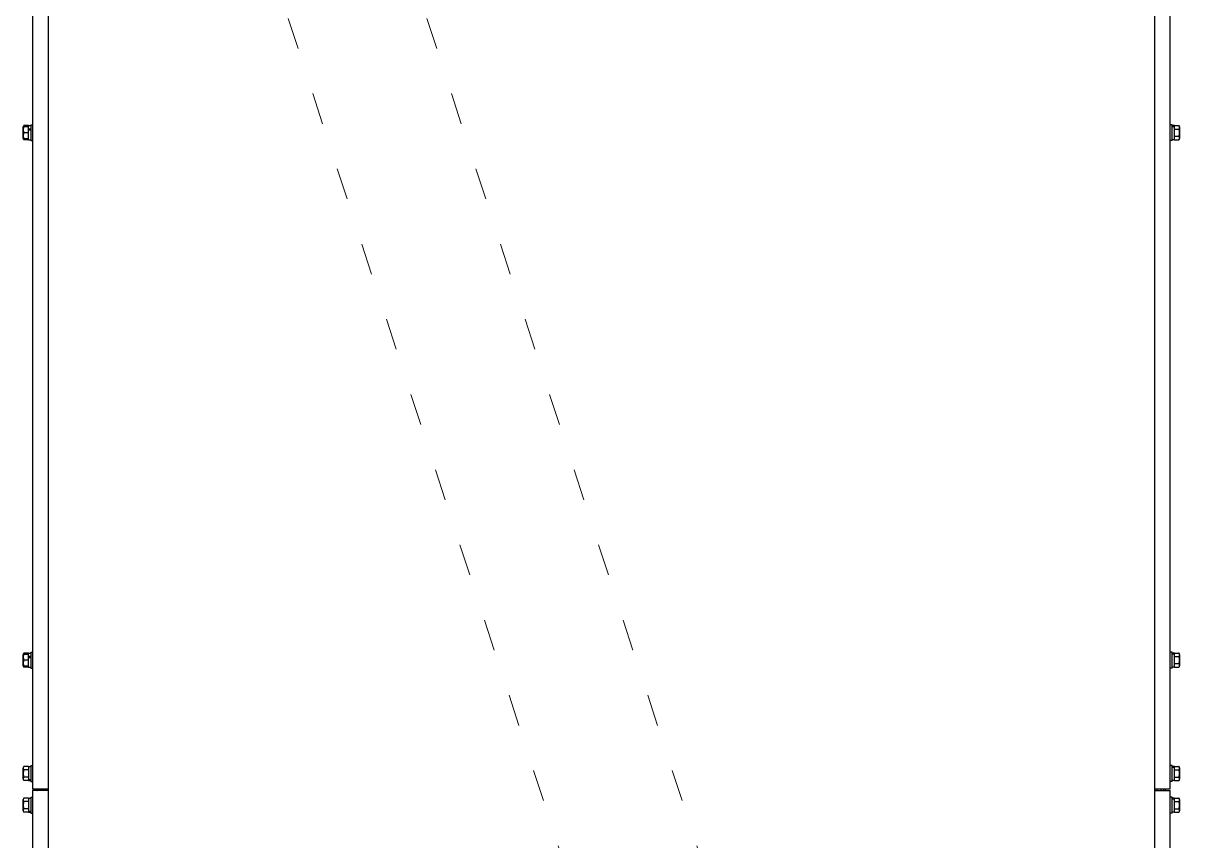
# Model space of a CAD drawing. Extents: x 61367 to 140945, y -1257 to 25588.
# Drawn here: x 91453 to 92334, y 19368 to 19988 of the extents above; entities that cross this region are included whole.
import ezdxf

# ---------------------------------------------------------------- set-up
doc = ezdxf.new("R2010")
doc.units = 0
doc.header["$MEASUREMENT"] = 0
doc.linetypes.add('ACAD_ISO03W100', pattern=[30, 12, -18])
doc.layers.get('0').update_dxf_attribs({"linetype": 'CONTINUOUS'})
for name, color, linetype in [('2401-00300-M6-16HWMC_0', 7, 'CONTINUOUS'), ('4212-62832_1_0', 7, 'CONTINUOUS'), ('4212-73754_1_0', 7, 'CONTINUOUS'), ('4212-73755_1_0', 7, 'CONTINUOUS'), ('4212-KH004_041_0', 7, 'CONTINUOUS'), ('4212-KH010_041_0', 7, 'CONTINUOUS')]:
    doc.layers.add(name, color=color, linetype=linetype)
doc.layers.add('THICK', color=7, linetype='CONTINUOUS', lineweight=0)

# ---------------------------------------------------------------- blocks, each defined once
blk = doc.blocks.new('ETRYRTERRTERWDDASW')
at = {"layer": 'THICK', "color": 1, "linetype": 'ACAD_ISO03W100', "ltscale": 2}
for p, q in [((214128.38, 51356.57), (213334.9, 48924.57)), ((214233.57, 51356.57), (213440.09, 48924.57))]:
    blk.add_line(p, q, dxfattribs=at)
blk = doc.blocks.new('RYHTHYT')
at = {"layer": '2401-00300-M6-16HWMC_0', "color": 7, "linetype": 'Continuous'}
for p, q in [((-33466.09, -68042.52), (-33466.09, -68033.81)), ((-33466.05, -68033.53), (-33462.09, -68033.53)), ((-33462.09, -68032.81), (-33465.57, -68032.81)), ((-33462.09, -68038.16), (-33465.57, -68038.16)), ((-33462.09, -68043.54), (-33462.09, -68032.79)), ((-33462.09, -68032.79), (-33460.44, -68032.79)), ((-33462.09, -68035.15), (-33460.44, -68035.15)), ((-33462.09, -68036.07), (-33460.44, -68036.07)), ((-33460.44, -68032.16), (-33460.44, -68044.16)), ((-33460.44, -68032.16), (-33458.99, -68032.16)), ((-32594.54, -68032.16), (-32595.99, -68032.16)), ((-32594.54, -68044.16), (-32594.54, -68032.16)), ((-32592.89, -68032.79), (-32594.54, -68032.79)), ((-32592.89, -68033.22), (-32594.54, -68033.22)), ((-32592.89, -68033.71), (-32594.54, -68033.71)), ((-32592.89, -68043.54), (-32592.89, -68032.79)), ((-32592.89, -68032.81), (-32589.41, -68032.81)), ((-32592.89, -68035.49), (-32589.41, -68035.49)), ((-32588.89, -68033.81), (-32588.89, -68042.52)), ((-33462.09, -68042.8), (-33466.05, -68042.8)), ((-33462.09, -68043.52), (-33465.57, -68043.52)), ((-33462.09, -68043.54), (-33460.44, -68043.54)), ((-33460.44, -68044.16), (-33458.99, -68044.16)), ((-32594.54, -68044.16), (-32595.99, -68044.16)), ((-32592.89, -68043.54), (-32594.54, -68043.54)), ((-32592.89, -68040.84), (-32589.41, -68040.84)), ((-32592.89, -68043.52), (-32589.41, -68043.52)), ((-33466.09, -68442.52), (-33466.09, -68433.81)), ((-33466.05, -68433.53), (-33462.09, -68433.53)), ((-33462.09, -68432.81), (-33465.57, -68432.81)), ((-33462.09, -68443.54), (-33462.09, -68432.79)), ((-33462.09, -68432.79), (-33460.44, -68432.79)), ((-33460.44, -68432.16), (-33460.44, -68444.16)), ((-33460.44, -68432.16), (-33458.99, -68432.16)), ((-32594.54, -68432.16), (-32595.99, -68432.16)), ((-32594.54, -68444.16), (-32594.54, -68432.16)), ((-32592.89, -68432.79), (-32594.54, -68432.79)), ((-32592.89, -68433.22), (-32594.54, -68433.22)), ((-32592.89, -68433.71), (-32594.54, -68433.71)), ((-32592.89, -68443.54), (-32592.89, -68432.79)), ((-32592.89, -68432.81), (-32589.41, -68432.81)), ((-32588.89, -68433.81), (-32588.89, -68442.52)), ((-33462.09, -68442.8), (-33466.05, -68442.8)), ((-33462.09, -68438.16), (-33465.57, -68438.16)), ((-33462.09, -68443.52), (-33465.57, -68443.52)), ((-33462.09, -68435.15), (-33460.44, -68435.15)), ((-33462.09, -68436.07), (-33460.44, -68436.07)), ((-33462.09, -68443.54), (-33460.44, -68443.54)), ((-32592.89, -68443.54), (-32594.54, -68443.54)), ((-32592.89, -68435.49), (-32589.41, -68435.49)), ((-32592.89, -68440.84), (-32589.41, -68440.84)), ((-32592.89, -68443.52), (-32589.41, -68443.52)), ((-33460.44, -68444.16), (-33458.99, -68444.16)), ((-32594.54, -68444.16), (-32595.99, -68444.16)), ((-33466.09, -68528.52), (-33466.09, -68519.81)), ((-33462.09, -68518.81), (-33465.57, -68518.81)), ((-33462.09, -68521.49), (-33465.57, -68521.49)), ((-33462.09, -68518.79), (-33462.09, -68529.54)), ((-33462.09, -68518.79), (-33460.44, -68518.79)), ((-33460.44, -68518.16), (-33460.44, -68530.16)), ((-33460.44, -68518.16), (-33458.99, -68518.16)), ((-32594.54, -68518.16), (-32595.99, -68518.16)), ((-32594.54, -68530.16), (-32594.54, -68518.16)), ((-32592.89, -68518.79), (-32594.54, -68518.79)), ((-32592.89, -68519.22), (-32594.54, -68519.22)), ((-32592.89, -68519.71), (-32594.54, -68519.71)), ((-32592.89, -68529.54), (-32592.89, -68518.79)), ((-32592.89, -68518.81), (-32589.41, -68518.81)), ((-32592.89, -68521.49), (-32589.41, -68521.49)), ((-32588.89, -68519.81), (-32588.89, -68528.52)), ((-33462.09, -68526.84), (-33465.57, -68526.84)), ((-33462.09, -68529.52), (-33465.57, -68529.52)), ((-33462.09, -68528.61), (-33460.44, -68528.61)), ((-33462.09, -68529.11), (-33460.44, -68529.11)), ((-33462.09, -68529.54), (-33460.44, -68529.54)), ((-33460.44, -68530.16), (-33458.99, -68530.16)), ((-32594.54, -68530.16), (-32595.99, -68530.16)), ((-32592.89, -68529.54), (-32594.54, -68529.54)), ((-32592.89, -68526.84), (-32589.41, -68526.84)), ((-32592.89, -68529.52), (-32589.41, -68529.52)), ((-33466.09, -68552.52), (-33466.09, -68543.81)), ((-33462.09, -68542.81), (-33465.57, -68542.81)), ((-33462.09, -68545.49), (-33465.57, -68545.49)), ((-33462.09, -68542.79), (-33462.09, -68553.54)), ((-33462.09, -68542.79), (-33460.44, -68542.79)), ((-33460.44, -68542.16), (-33460.44, -68554.16)), ((-33460.44, -68542.16), (-33458.99, -68542.16)), ((-32594.54, -68542.16), (-32595.99, -68542.16)), ((-32594.54, -68554.16), (-32594.54, -68542.16)), ((-32592.89, -68542.79), (-32594.54, -68542.79)), ((-32592.89, -68543.22), (-32594.54, -68543.22)), ((-32592.89, -68543.71), (-32594.54, -68543.71)), ((-32592.89, -68553.54), (-32592.89, -68542.79)), ((-32592.89, -68542.81), (-32589.41, -68542.81)), ((-32592.89, -68545.49), (-32589.41, -68545.49)), ((-32588.89, -68543.81), (-32588.89, -68552.52)), ((-33462.09, -68550.84), (-33465.57, -68550.84)), ((-33462.09, -68553.52), (-33465.57, -68553.52)), ((-33462.09, -68552.61), (-33460.44, -68552.61)), ((-33462.09, -68553.11), (-33460.44, -68553.11)), ((-33462.09, -68553.54), (-33460.44, -68553.54)), ((-33460.44, -68554.16), (-33458.99, -68554.16)), ((-32594.54, -68554.16), (-32595.99, -68554.16)), ((-32592.89, -68553.54), (-32594.54, -68553.54)), ((-32592.89, -68550.84), (-32589.41, -68550.84)), ((-32592.89, -68553.52), (-32589.41, -68553.52))]:
    blk.add_line(p, q, dxfattribs=at)
for centre, start, end in [((-33464.87, -68033.81), 166.60803, 180), ((-33464.87, -68033.81), 124.94801, 166.60653), ((-32590.11, -68033.81), 0, 55.05199), ((-33464.87, -68042.52), 180, 193.39197), ((-33464.87, -68042.52), 193.39361, 235.05199), ((-32590.11, -68042.52), 304.94801, 0), ((-33464.87, -68433.81), 166.60803, 180), ((-33464.87, -68433.81), 124.94801, 166.60653), ((-32590.11, -68433.81), 0, 55.05199), ((-33464.87, -68442.52), 180, 193.39197), ((-33464.87, -68442.52), 193.39361, 235.05199), ((-32590.11, -68442.52), 304.94801, 0), ((-33464.87, -68519.81), 124.94801, 180), ((-32590.11, -68519.81), 0, 55.05199), ((-33464.87, -68528.52), 180, 235.05199), ((-32590.11, -68528.52), 304.94801, 0), ((-33464.87, -68543.81), 124.94801, 180), ((-32590.11, -68543.81), 0, 55.05199), ((-33464.87, -68552.52), 180, 235.05199), ((-32590.11, -68552.52), 304.94801, 0)]:
    blk.add_arc(centre, 1.22, start, end, dxfattribs=at)
for points, knots in [([(-33465.57, -68033.53), (-33465.82, -68033.84), (-33466.04, -68034.66), (-33466.06, -68035.85), (-33466.04, -68037.03), (-33465.82, -68037.86), (-33465.57, -68038.16)], [0, 0, 0, 0, 0.250791, 0.499999, 0.749207, 1, 1, 1, 1]), ([(-33465.57, -68038.16), (-33465.82, -68038.47), (-33466.04, -68039.3), (-33466.06, -68040.48), (-33466.04, -68041.67), (-33465.82, -68042.49), (-33465.57, -68042.8)], [0, 0, 0, 0, 0.250792, 0.5, 0.749207, 1, 1, 1, 1]), ([(-33465.57, -68032.81), (-33465.69, -68032.9), (-33465.89, -68033.12), (-33465.98, -68033.4), (-33466, -68033.52)], [0, 0, 0, 0, 0.538812, 1, 1, 1, 1]), ([(-32589.41, -68035.49), (-32589.29, -68035.41), (-32589.11, -68035.21), (-32588.94, -68034.73), (-32588.91, -68034.15), (-32588.94, -68033.56), (-32589.11, -68033.09), (-32589.29, -68032.89), (-32589.41, -68032.81)], [0, 0, 0, 0, 0.143491, 0.266268, 0.499999, 0.733731, 0.856509, 1, 1, 1, 1]), ([(-32589.41, -68040.84), (-32589.14, -68040.47), (-32588.94, -68039.53), (-32588.91, -68038.16), (-32588.94, -68036.8), (-32589.14, -68035.86), (-32589.41, -68035.49)], [0, 0, 0, 0, 0.248888, 0.499999, 0.75111, 1, 1, 1, 1]), ([(-33466, -68042.8), (-33465.98, -68042.93), (-33465.89, -68043.21), (-33465.69, -68043.43), (-33465.57, -68043.52)], [0, 0, 0, 0, 0.461192, 1, 1, 1, 1]), ([(-32589.41, -68043.52), (-32589.29, -68043.44), (-32589.11, -68043.24), (-32588.94, -68042.77), (-32588.91, -68042.18), (-32588.94, -68041.59), (-32589.11, -68041.12), (-32589.29, -68040.92), (-32589.41, -68040.84)], [0, 0, 0, 0, 0.14349, 0.266269, 0.5, 0.733731, 0.856508, 1, 1, 1, 1]), ([(-33465.57, -68433.53), (-33465.82, -68433.84), (-33466.04, -68434.66), (-33466.06, -68435.85), (-33466.04, -68437.03), (-33465.82, -68437.86), (-33465.57, -68438.16)], [0, 0, 0, 0, 0.250791, 0.499999, 0.749207, 1, 1, 1, 1]), ([(-33465.57, -68432.81), (-33465.69, -68432.9), (-33465.89, -68433.12), (-33465.98, -68433.4), (-33466, -68433.52)], [0, 0, 0, 0, 0.538812, 1, 1, 1, 1]), ([(-32589.41, -68435.49), (-32589.29, -68435.41), (-32589.11, -68435.21), (-32588.94, -68434.73), (-32588.91, -68434.15), (-32588.94, -68433.56), (-32589.11, -68433.09), (-32589.29, -68432.89), (-32589.41, -68432.81)], [0, 0, 0, 0, 0.143491, 0.266268, 0.499999, 0.733731, 0.856509, 1, 1, 1, 1]), ([(-33465.57, -68438.16), (-33465.82, -68438.47), (-33466.04, -68439.3), (-33466.06, -68440.48), (-33466.04, -68441.67), (-33465.82, -68442.49), (-33465.57, -68442.8)], [0, 0, 0, 0, 0.250792, 0.5, 0.749207, 1, 1, 1, 1]), ([(-33466, -68442.8), (-33465.98, -68442.93), (-33465.89, -68443.21), (-33465.69, -68443.43), (-33465.57, -68443.52)], [0, 0, 0, 0, 0.461192, 1, 1, 1, 1]), ([(-32589.41, -68440.84), (-32589.14, -68440.47), (-32588.94, -68439.53), (-32588.91, -68438.16), (-32588.94, -68436.8), (-32589.14, -68435.86), (-32589.41, -68435.49)], [0, 0, 0, 0, 0.248888, 0.499999, 0.75111, 1, 1, 1, 1]), ([(-32589.41, -68443.52), (-32589.29, -68443.44), (-32589.11, -68443.24), (-32588.94, -68442.77), (-32588.91, -68442.18), (-32588.94, -68441.59), (-32589.11, -68441.12), (-32589.29, -68440.92), (-32589.41, -68440.84)], [0, 0, 0, 0, 0.14349, 0.266269, 0.5, 0.733731, 0.856508, 1, 1, 1, 1]), ([(-33465.57, -68518.81), (-33465.68, -68518.89), (-33465.87, -68519.09), (-33466.04, -68519.56), (-33466.06, -68520.15), (-33466.04, -68520.73), (-33465.87, -68521.21), (-33465.68, -68521.41), (-33465.57, -68521.49)], [0, 0, 0, 0, 0.14349, 0.266269, 0.5, 0.733731, 0.856508, 1, 1, 1, 1]), ([(-33465.57, -68521.49), (-33465.83, -68521.86), (-33466.03, -68522.8), (-33466.06, -68524.16), (-33466.03, -68525.53), (-33465.83, -68526.47), (-33465.57, -68526.84)], [0, 0, 0, 0, 0.248888, 0.499999, 0.75111, 1, 1, 1, 1]), ([(-32589.41, -68521.49), (-32589.29, -68521.41), (-32589.11, -68521.21), (-32588.94, -68520.73), (-32588.91, -68520.15), (-32588.94, -68519.56), (-32589.11, -68519.09), (-32589.29, -68518.89), (-32589.41, -68518.81)], [0, 0, 0, 0, 0.143491, 0.266268, 0.499999, 0.733731, 0.856509, 1, 1, 1, 1]), ([(-32589.41, -68526.84), (-32589.14, -68526.47), (-32588.94, -68525.53), (-32588.91, -68524.16), (-32588.94, -68522.8), (-32589.14, -68521.86), (-32589.41, -68521.49)], [0, 0, 0, 0, 0.248888, 0.499999, 0.75111, 1, 1, 1, 1]), ([(-33465.57, -68526.84), (-33465.68, -68526.92), (-33465.87, -68527.12), (-33466.04, -68527.59), (-33466.06, -68528.18), (-33466.04, -68528.77), (-33465.87, -68529.24), (-33465.68, -68529.44), (-33465.57, -68529.52)], [0, 0, 0, 0, 0.143491, 0.266268, 0.499999, 0.733731, 0.856509, 1, 1, 1, 1]), ([(-32589.41, -68529.52), (-32589.29, -68529.44), (-32589.11, -68529.24), (-32588.94, -68528.77), (-32588.91, -68528.18), (-32588.94, -68527.59), (-32589.11, -68527.12), (-32589.29, -68526.92), (-32589.41, -68526.84)], [0, 0, 0, 0, 0.14349, 0.266269, 0.5, 0.733731, 0.856508, 1, 1, 1, 1]), ([(-33465.57, -68542.81), (-33465.68, -68542.89), (-33465.87, -68543.09), (-33466.04, -68543.56), (-33466.06, -68544.15), (-33466.04, -68544.73), (-33465.87, -68545.21), (-33465.68, -68545.41), (-33465.57, -68545.49)], [0, 0, 0, 0, 0.14349, 0.266269, 0.5, 0.733731, 0.856508, 1, 1, 1, 1]), ([(-33465.57, -68545.49), (-33465.83, -68545.86), (-33466.03, -68546.8), (-33466.06, -68548.16), (-33466.03, -68549.53), (-33465.83, -68550.47), (-33465.57, -68550.84)], [0, 0, 0, 0, 0.248888, 0.499999, 0.75111, 1, 1, 1, 1]), ([(-32589.41, -68545.49), (-32589.29, -68545.41), (-32589.11, -68545.21), (-32588.94, -68544.73), (-32588.91, -68544.15), (-32588.94, -68543.56), (-32589.11, -68543.09), (-32589.29, -68542.89), (-32589.41, -68542.81)], [0, 0, 0, 0, 0.143491, 0.266268, 0.499999, 0.733731, 0.856509, 1, 1, 1, 1]), ([(-32589.41, -68550.84), (-32589.14, -68550.47), (-32588.94, -68549.53), (-32588.91, -68548.16), (-32588.94, -68546.8), (-32589.14, -68545.86), (-32589.41, -68545.49)], [0, 0, 0, 0, 0.248888, 0.499999, 0.75111, 1, 1, 1, 1]), ([(-33465.57, -68550.84), (-33465.68, -68550.92), (-33465.87, -68551.12), (-33466.04, -68551.59), (-33466.06, -68552.18), (-33466.04, -68552.77), (-33465.87, -68553.24), (-33465.68, -68553.44), (-33465.57, -68553.52)], [0, 0, 0, 0, 0.143491, 0.266268, 0.499999, 0.733731, 0.856509, 1, 1, 1, 1]), ([(-32589.41, -68553.52), (-32589.29, -68553.44), (-32589.11, -68553.24), (-32588.94, -68552.77), (-32588.91, -68552.18), (-32588.94, -68551.59), (-32589.11, -68551.12), (-32589.29, -68550.92), (-32589.41, -68550.84)], [0, 0, 0, 0, 0.14349, 0.266269, 0.5, 0.733731, 0.856508, 1, 1, 1, 1])]:
    blk.add_open_spline(points, degree=3, knots=knots, dxfattribs=at)
at = {"layer": '4212-62832_1_0', "color": 7, "linetype": 'Continuous'}
for p, q in [((-33446.99, -69588.16), (-33446.99, -67513.16)), ((-32607.99, -67513.16), (-32607.99, -69588.16))]:
    blk.add_line(p, q, dxfattribs=at)
at = {"layer": '4212-73754_1_0', "color": 7, "linetype": 'Continuous'}
for p, q in [((-33458.99, -67514.86), (-33458.99, -68535.66)), ((-32595.99, -68535.66), (-32595.99, -67514.86)), ((-33458.99, -68535.66), (-33446.99, -68535.66)), ((-32607.99, -68535.66), (-32595.99, -68535.66))]:
    blk.add_line(p, q, dxfattribs=at)
at = {"layer": '4212-73755_1_0', "color": 7, "linetype": 'Continuous'}
for p, q in [((-33458.99, -68537.16), (-33458.99, -69588.66)), ((-33446.99, -68537.16), (-33458.99, -68537.16)), ((-33455.49, -68535.66), (-33455.49, -68536.96)), ((-33453.99, -68535.66), (-33453.99, -68536.96)), ((-32607.99, -68537.16), (-32595.99, -68537.16)), ((-32600.99, -68536.96), (-32600.99, -68535.66)), ((-32599.49, -68536.96), (-32599.49, -68535.66)), ((-32595.99, -69588.66), (-32595.99, -68537.16))]:
    blk.add_line(p, q, dxfattribs=at)
for centre, radius, start, end in [((-33455.69, -68536.96), 0.2, 270, 0), ((-33455.69, -68536.96), 1.7, 353.23169, 0), ((-32599.29, -68536.96), 1.7, 180, 186.76831), ((-32599.29, -68536.96), 0.2, 180, 270)]:
    blk.add_arc(centre, radius, start, end, dxfattribs=at)
at = {"layer": '4212-KH004_041_0', "color": 7, "linetype": 'Continuous'}
for p, q in [((-33451.99, -68535.66), (-33451.99, -68537.16)), ((-33448.99, -68535.66), (-33448.99, -68537.16))]:
    blk.add_line(p, q, dxfattribs=at)
at = {"layer": '4212-KH010_041_0', "color": 7, "linetype": 'Continuous'}
for p, q in [((-32605.99, -68537.16), (-32605.99, -68535.66)), ((-32602.99, -68537.16), (-32602.99, -68535.66))]:
    blk.add_line(p, q, dxfattribs=at)

msp = doc.modelspace()

# ---------------------------------------------------------------- block references
at = {"lineweight": -3}
msp.add_blockref('RYHTHYT', (124919.399, 87943.251), dxfattribs=at)
at = {"xscale": -1}
msp.add_blockref('ETRYRTERRTERWDDASW', (305739.007, -30908.483), dxfattribs=at)

doc.saveas('drawing.dxf')
